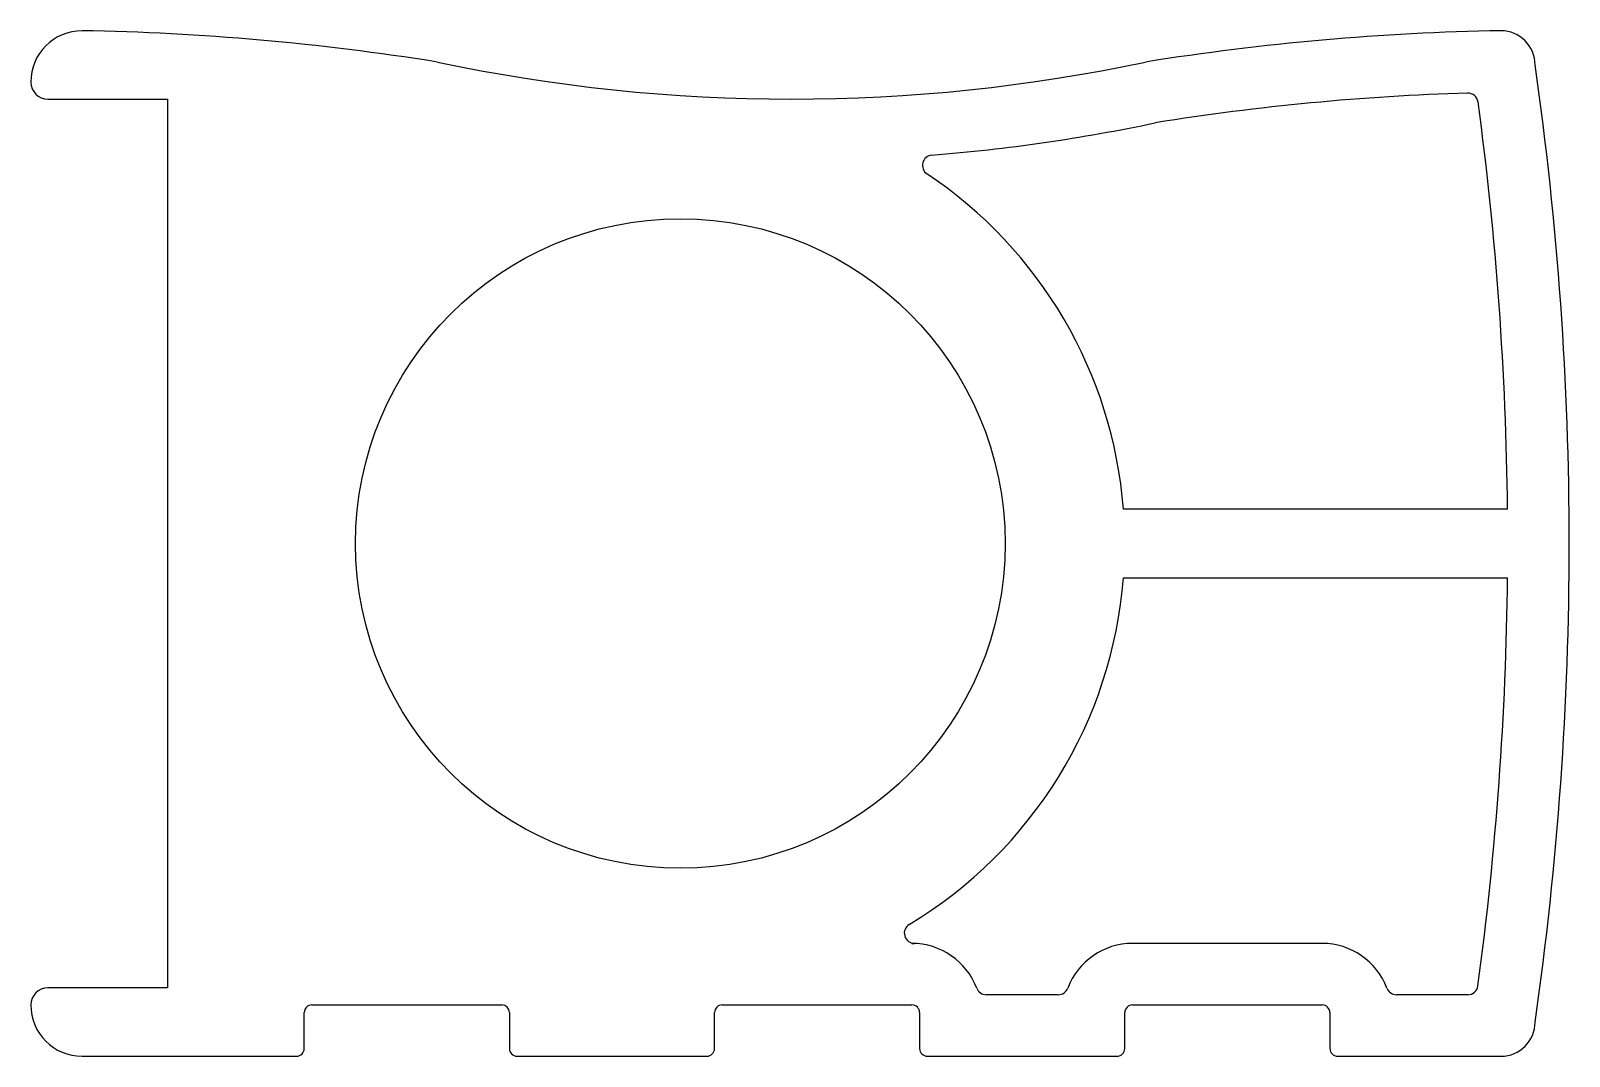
# Model space of a CAD drawing. Extents: x 930.2 to 975.2, y 1891.8 to 1921.8.
import ezdxf

# ---------------------------------------------------------------- set-up
doc = ezdxf.new("R2010")
doc.units = 0
doc.layers.get('0').update_dxf_attribs({"linetype": 'CONTINUOUS'})

msp = doc.modelspace()

# ---------------------------------------------------------------- linework, layer by layer
for p, q in [((930.692, 1919.818), (934.192, 1919.818)), ((934.192, 1919.818), (934.192, 1893.818)), ((973.387, 1907.818), (962.154, 1907.818)), ((962.154, 1905.818), (973.387, 1905.818)), ((955.967, 1895.118), (956.043, 1895.118)), ((967.967, 1895.118), (962.417, 1895.118)), ((934.192, 1893.818), (930.692, 1893.818)), ((960.244, 1893.618), (958.141, 1893.618)), ((972.225, 1893.618), (970.141, 1893.618)), ((938.417, 1893.318), (943.967, 1893.318)), ((950.417, 1893.318), (955.967, 1893.318)), ((962.417, 1893.318), (967.967, 1893.318)), ((938.192, 1892.043), (938.192, 1893.093)), ((944.192, 1893.093), (944.192, 1892.043)), ((950.192, 1892.043), (950.192, 1893.093)), ((956.192, 1893.093), (956.192, 1892.043)), ((962.192, 1892.043), (962.192, 1893.093)), ((968.192, 1893.093), (968.192, 1892.043)), ((931.692, 1891.818), (937.967, 1891.818)), ((944.417, 1891.818), (949.967, 1891.818)), ((956.417, 1891.818), (961.967, 1891.818)), ((968.417, 1891.818), (973.192, 1891.818))]:
    msp.add_line(p, q)
msp.add_circle((949.192, 1906.818), 9.5)
for centre, radius, start, end in [((931.692, 1920.318), 1.5, 90, 180), ((930.482, 1848.628), 73.2, 80.87902, 89.05225), ((974.403, 1848.628), 73.2, 90.94775, 99.12098), ((973.192, 1920.818), 1, 0, 90), ((952.442, 1969.818), 50, 258.0451, 281.9549), ((876.702, 1906.818), 98.491, 351.82799, 8.17201), ((930.692, 1920.318), 0.5, 180, 270), ((974.403, 1848.628), 71.4, 91.7527, 99.12098), ((972.228, 1919.695), 0.3, 7.677, 91.7527), ((876.702, 1906.818), 96.691, 0.59258, 7.67704), ((952.486, 1969.385), 51.365, 274.5376, 281.9079), ((956.574, 1917.882), 0.3, 94.5376, 236.2908), ((949.192, 1906.818), 13, 4.4117, 56.2908), ((949.192, 1906.818), 13, 301.0027, 355.5883), ((876.702, 1906.818), 96.691, 352.30901, 359.40742), ((956.043, 1895.418), 0.3, 121.0027, 270), ((955.967, 1893.093), 2.025, 20.7836, 90), ((962.417, 1893.093), 2.025, 90, 159.2164), ((967.967, 1893.093), 2.025, 20.7836, 90), ((930.692, 1893.318), 0.5, 90, 180), ((958.141, 1893.918), 0.3, 200.7836, 270), ((960.244, 1893.918), 0.3, 270, 339.2164), ((970.141, 1893.918), 0.3, 200.7836, 270), ((972.225, 1893.918), 0.3, 270, 352.309), ((931.692, 1893.318), 1.5, 180, 270), ((938.417, 1893.093), 0.225, 90, 180), ((943.967, 1893.093), 0.225, 360, 90), ((950.417, 1893.093), 0.225, 90, 180), ((955.967, 1893.093), 0.225, 0, 90), ((962.417, 1893.093), 0.225, 90, 180), ((967.967, 1893.093), 0.225, 360, 90), ((973.192, 1892.818), 1, 270, 360), ((937.967, 1892.043), 0.225, 270, 0), ((944.417, 1892.043), 0.225, 180, 270), ((949.967, 1892.043), 0.225, 270, 360), ((956.417, 1892.043), 0.225, 180, 270), ((961.967, 1892.043), 0.225, 270, 360), ((968.417, 1892.043), 0.225, 180, 270)]:
    msp.add_arc(centre, radius, start, end)

doc.saveas('drawing.dxf')
